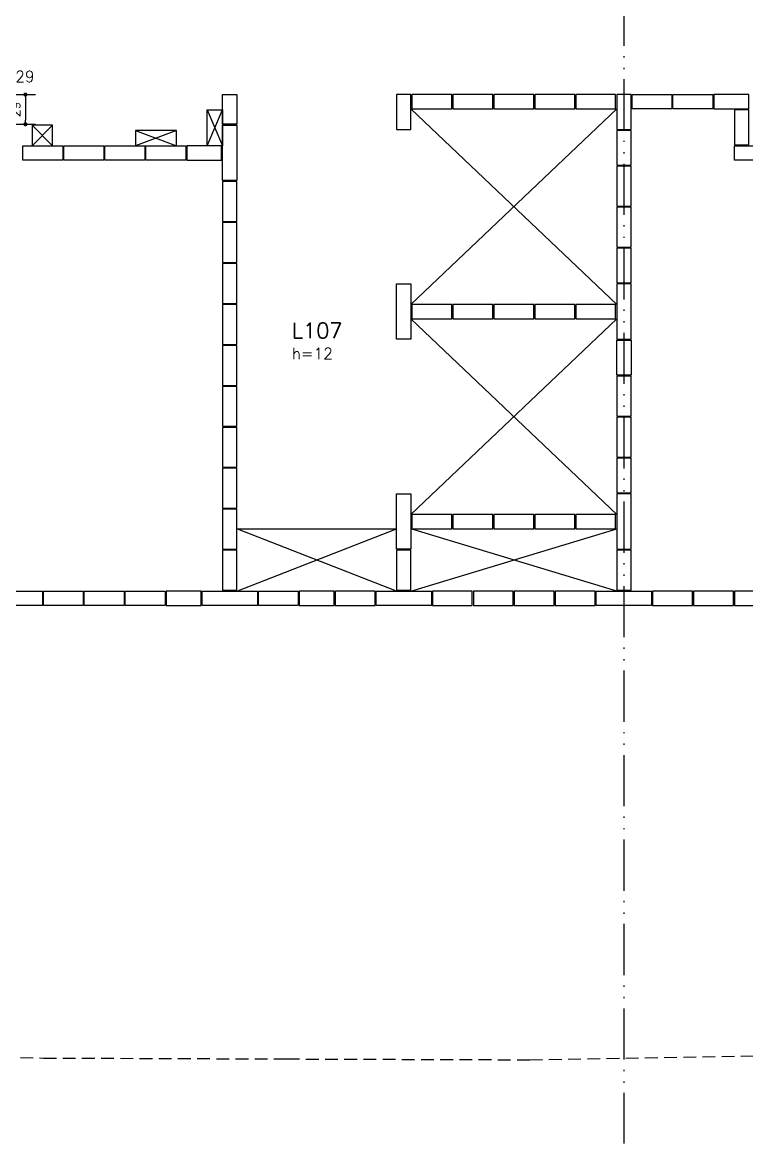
# Model space of a CAD drawing. Extents: x -15987 to 10579, y -10689 to -1189.
# Drawn here: x 7879 to 8586, y -10689 to -9594 of the extents above; entities that cross this region are included whole.
import ezdxf

# ---------------------------------------------------------------- set-up
doc = ezdxf.new("R2010")
doc.units = 0
doc.header["$LTSCALE"] = 25
doc.linetypes.add('DASHED2', pattern=[0.375, 0.25, -0.125])
doc.linetypes.add('ESTILO_TQS_0004', pattern=[3.3, 2, -0.4, 0.05, -0.4, 0.05, -0.4])
for name, color, linetype in [('COTA', 1, 'Continuous'), ('EIXOS', 1, 'ESTILO_TQS_0004'), ('L-D', 2, 'Continuous'), ('L-N', 4, 'Continuous'), ('Linha_fina', 1, 'Continuous'), ('P-D', 2, 'Continuous'), ('Pena_1', 1, 'Continuous'), ('PROJ', 252, 'Continuous'), ('TERRENO', 1, 'DASHED2'), ('VIGA', 3, 'Continuous')]:
    doc.layers.add(name, color=color, linetype=linetype)
doc.styles.add('COTA', font='romans.shx')
doc.styles.get("Standard").update_dxf_attribs({"font": 'romans.shx'})
doc.dimstyles.new('forma', dxfattribs={"dimscale": 5, "dimtxt": 1.8, "dimasz": 0.8, "dimexe": 2, "dimexo": 1, "dimgap": 1, "dimtad": 1, "dimdec": 1, "dimzin": 9, "dimtxsty": 'COTA', "dimblk1": 'DOT', "dimblk2": 'DOT', "dimsah": 1, "dimcen": 0, "dimdle": 1, "dimclrd": 256, "dimclre": 256, "dimclrt": 2, "dimadec": 0, "dimazin": 0, "dimtfac": 1, "dimtdec": 0, "dimtmove": 0, "dimatfit": 3, "dimfxl": 1, "dimtolj": 1, "dimtzin": 0, "dimarcsym": 0})

# ---------------------------------------------------------------- blocks, each defined once
blk = doc.blocks.new('A$Ce3014c6f')
at = {"layer": 'PROJ'}
for points in [[(-1615.9, -1073), (-1615.9, -1044), (-1601.9, -1044), (-1601.9, -1073), (-1615.9, -1073)], [(-1445.9, -1044), (-1445.9, -1078), (-1431.9, -1078), (-1431.9, -1044), (-1445.9, -1044)], [(-1391.9, -1044), (-1430.9, -1044), (-1430.9, -1058), (-1391.9, -1058), (-1391.9, -1044)], [(-1351.9, -1044), (-1390.9, -1044), (-1390.9, -1058), (-1351.9, -1058), (-1351.9, -1044)], [(-1311.9, -1044), (-1350.9, -1044), (-1350.9, -1058), (-1311.9, -1058), (-1311.9, -1044)], [(-1271.9, -1044), (-1310.9, -1044), (-1310.9, -1058), (-1271.9, -1058), (-1271.9, -1044)], [(-1231.9, -1044), (-1270.9, -1044), (-1270.9, -1058), (-1231.9, -1058), (-1231.9, -1044)], [(-1230.9, -1044), (-1230.9, -1078), (-1216.9, -1078), (-1216.9, -1044), (-1230.9, -1044)], [(-1215.9, -1044), (-1176.9, -1044), (-1176.9, -1058), (-1215.9, -1058), (-1215.9, -1044)], [(-1175.9, -1044), (-1136.9, -1044), (-1136.9, -1058), (-1175.9, -1058), (-1175.9, -1044)], [(-1101.9, -1044), (-1135.9, -1044), (-1135.9, -1058), (-1101.9, -1058), (-1101.9, -1044)], [(-1115.9, -1059), (-1115.9, -1093), (-1101.9, -1093), (-1101.9, -1059), (-1115.9, -1059)], [(-1615.9, -1128), (-1615.9, -1074), (-1601.9, -1074), (-1601.9, -1128), (-1615.9, -1128)], [(-1230.9, -1079), (-1230.9, -1113), (-1216.9, -1113), (-1216.9, -1079), (-1230.9, -1079)], [(-1771.9, -1108), (-1810.9, -1108), (-1810.9, -1094), (-1771.9, -1094), (-1771.9, -1108)], [(-1731.9, -1108), (-1770.9, -1108), (-1770.9, -1094), (-1731.9, -1094), (-1731.9, -1108)], [(-1691.9, -1108), (-1730.9, -1108), (-1730.9, -1094), (-1691.9, -1094), (-1691.9, -1108)], [(-1651.9, -1108), (-1690.9, -1108), (-1690.9, -1094), (-1651.9, -1094), (-1651.9, -1108)], [(-1650.9, -1108), (-1616.9, -1108), (-1616.9, -1094), (-1650.9, -1094), (-1650.9, -1108)], [(-1115.9, -1094), (-1081.9, -1094), (-1081.9, -1108), (-1115.9, -1108), (-1115.9, -1094)], [(-1230.9, -1114), (-1230.9, -1153), (-1216.9, -1153), (-1216.9, -1114), (-1230.9, -1114)], [(-1615.9, -1129), (-1615.9, -1168), (-1601.9, -1168), (-1601.9, -1129), (-1615.9, -1129)], [(-1230.9, -1154), (-1230.9, -1193), (-1216.9, -1193), (-1216.9, -1154), (-1230.9, -1154)], [(-1615.9, -1169), (-1615.9, -1208), (-1601.9, -1208), (-1601.9, -1169), (-1615.9, -1169)], [(-1230.9, -1194), (-1230.9, -1228), (-1216.9, -1228), (-1216.9, -1194), (-1230.9, -1194)], [(-1615.9, -1209), (-1615.9, -1248), (-1601.9, -1248), (-1601.9, -1209), (-1615.9, -1209)], [(-1431.9, -1229), (-1431.9, -1283), (-1445.9, -1283), (-1445.9, -1229), (-1431.9, -1229)], [(-1230.9, -1229), (-1230.9, -1283), (-1216.9, -1283), (-1216.9, -1229), (-1230.9, -1229)], [(-1615.9, -1249), (-1615.9, -1288), (-1601.9, -1288), (-1601.9, -1249), (-1615.9, -1249)], [(-1391.9, -1249), (-1430.9, -1249), (-1430.9, -1263), (-1391.9, -1263), (-1391.9, -1249)], [(-1351.9, -1249), (-1390.9, -1249), (-1390.9, -1263), (-1351.9, -1263), (-1351.9, -1249)], [(-1311.9, -1249), (-1350.9, -1249), (-1350.9, -1263), (-1311.9, -1263), (-1311.9, -1249)], [(-1271.9, -1249), (-1310.9, -1249), (-1310.9, -1263), (-1271.9, -1263), (-1271.9, -1249)], [(-1231.9, -1249), (-1270.9, -1249), (-1270.9, -1263), (-1231.9, -1263), (-1231.9, -1249)], [(-1615.9, -1289), (-1615.9, -1328), (-1601.9, -1328), (-1601.9, -1289), (-1615.9, -1289)], [(-1230.9, -1318), (-1230.9, -1284), (-1216.9, -1284), (-1216.9, -1318), (-1230.9, -1318)], [(-1230.9, -1319), (-1230.9, -1358), (-1216.9, -1358), (-1216.9, -1319), (-1230.9, -1319)], [(-1615.9, -1329), (-1615.9, -1368), (-1601.9, -1368), (-1601.9, -1329), (-1615.9, -1329)], [(-1230.9, -1359), (-1230.9, -1398), (-1216.9, -1398), (-1216.9, -1359), (-1230.9, -1359)], [(-1615.9, -1369), (-1615.9, -1408), (-1601.9, -1408), (-1601.9, -1369), (-1615.9, -1369)], [(-1230.9, -1399), (-1230.9, -1433), (-1216.9, -1433), (-1216.9, -1399), (-1230.9, -1399)], [(-1615.9, -1409), (-1615.9, -1448), (-1601.9, -1448), (-1601.9, -1409), (-1615.9, -1409)], [(-1431.9, -1434), (-1431.9, -1488), (-1445.9, -1488), (-1445.9, -1434), (-1431.9, -1434)], [(-1230.9, -1434), (-1230.9, -1488), (-1216.9, -1488), (-1216.9, -1434), (-1230.9, -1434)], [(-1615.9, -1449), (-1615.9, -1488), (-1601.9, -1488), (-1601.9, -1449), (-1615.9, -1449)], [(-1391.9, -1454), (-1430.9, -1454), (-1430.9, -1468), (-1391.9, -1468), (-1391.9, -1454)], [(-1351.9, -1454), (-1390.9, -1454), (-1390.9, -1468), (-1351.9, -1468), (-1351.9, -1454)], [(-1311.9, -1454), (-1350.9, -1454), (-1350.9, -1468), (-1311.9, -1468), (-1311.9, -1454)], [(-1271.9, -1454), (-1310.9, -1454), (-1310.9, -1468), (-1271.9, -1468), (-1271.9, -1454)], [(-1231.9, -1454), (-1270.9, -1454), (-1270.9, -1468), (-1231.9, -1468), (-1231.9, -1454)], [(-1615.9, -1489), (-1615.9, -1528), (-1601.9, -1528), (-1601.9, -1489), (-1615.9, -1489)], [(-1445.9, -1489), (-1445.9, -1528), (-1431.9, -1528), (-1431.9, -1489), (-1445.9, -1489)], [(-1230.9, -1489), (-1230.9, -1528), (-1216.9, -1528), (-1216.9, -1489), (-1230.9, -1489)], [(-1825.9, -1529), (-1791.9, -1529), (-1791.9, -1543), (-1825.9, -1543), (-1825.9, -1529)], [(-1790.9, -1529), (-1751.9, -1529), (-1751.9, -1543), (-1790.9, -1543), (-1790.9, -1529)], [(-1750.9, -1529), (-1711.9, -1529), (-1711.9, -1543), (-1750.9, -1543), (-1750.9, -1529)], [(-1710.9, -1529), (-1671.9, -1529), (-1671.9, -1543), (-1710.9, -1543), (-1710.9, -1529)], [(-1636.9, -1529), (-1670.9, -1529), (-1670.9, -1543), (-1636.9, -1543), (-1636.9, -1529)], [(-1581.9, -1543), (-1635.9, -1543), (-1635.9, -1529), (-1581.9, -1529), (-1581.9, -1543)], [(-1580.9, -1529), (-1541.9, -1529), (-1541.9, -1543), (-1580.9, -1543), (-1580.9, -1529)], [(-1506.9, -1529), (-1540.9, -1529), (-1540.9, -1543), (-1506.9, -1543), (-1506.9, -1529)], [(-1466.9, -1529), (-1505.9, -1529), (-1505.9, -1543), (-1466.9, -1543), (-1466.9, -1529)], [(-1411.9, -1543), (-1465.9, -1543), (-1465.9, -1529), (-1411.9, -1529), (-1411.9, -1543)], [(-1371.9, -1529), (-1410.9, -1529), (-1410.9, -1543), (-1371.9, -1543), (-1371.9, -1529)], [(-1331.9, -1529), (-1370.9, -1529), (-1370.9, -1543), (-1331.9, -1543), (-1331.9, -1529)], [(-1291.9, -1529), (-1330.9, -1529), (-1330.9, -1543), (-1291.9, -1543), (-1291.9, -1529)], [(-1251.9, -1529), (-1290.9, -1529), (-1290.9, -1543), (-1251.9, -1543), (-1251.9, -1529)], [(-1196.9, -1543), (-1250.9, -1543), (-1250.9, -1529), (-1196.9, -1529), (-1196.9, -1543)], [(-1156.9, -1529), (-1195.9, -1529), (-1195.9, -1543), (-1156.9, -1543), (-1156.9, -1529)], [(-1116.9, -1529), (-1155.9, -1529), (-1155.9, -1543), (-1116.9, -1543), (-1116.9, -1529)], [(-1076.9, -1529), (-1115.9, -1529), (-1115.9, -1543), (-1076.9, -1543), (-1076.9, -1529)]]:
    blk.add_lwpolyline(points, dxfattribs=at)
blk = doc.blocks.new('_Dot')
at = {"color": 0, "linetype": 'ByBlock', "lineweight": -2}
blk.add_line((-0.5, 0), (-1, 0), dxfattribs=at)
at = {"color": 0, "linetype": 'ByBlock', "const_width": 0.5}
blk.add_lwpolyline([(-0.25, 0, 1), (0.25, 0, 1)], format="xyb", close=True, dxfattribs=at)
blk = doc.blocks.new('*D87')
at = {"layer": 'COTA', "lineweight": -2, "transparency": 16777216}
for p, q in [((7854.5, -9664.6), (7891.9, -9664.6)), ((7881.9, -9668.6), (7881.9, -9689.6)), ((7854.5, -9693.6), (7891.9, -9693.6))]:
    blk.add_line(p, q, dxfattribs=at)
at = {"layer": 'Defpoints', "color": 0, "transparency": 16777216}
for p in [(7849.5, -9664.6), (7849.5, -9693.6), (7881.9, -9693.6)]:
    blk.add_point(p, dxfattribs=at)
at = {"layer": 'COTA', "lineweight": -2, "transparency": 16777216, "xscale": 4, "yscale": 4, "zscale": 4}
for p, rotation in [((7881.9, -9664.6), 90), ((7881.9, -9693.6), 270)]:
    blk.add_blockref('_Dot', p, dxfattribs=dict(at, rotation=rotation))
at = {"layer": 'COTA', "color": 2, "transparency": 16777216, "insert": (7872.4, -9679.1), "char_height": 9, "attachment_point": 5, "rotation": 90, "style": 'COTA'}
blk.add_mtext('\\A1;29 ', dxfattribs=at)

msp = doc.modelspace()

# ---------------------------------------------------------------- linework, layer by layer
at = {"layer": 'EIXOS'}
msp.add_line((8466.52, -8494.67), (8466.52, -10689.12), dxfattribs=at)
at = {"layer": 'Linha_fina'}
for points in [[(8258.52, -9869.6), (8459.52, -9678.6)], [(8459.52, -9869.6), (8258.52, -9678.6)], [(8258.52, -10074.6), (8459.52, -9883.6)], [(8459.52, -10074.6), (8258.52, -9883.6)], [(8088.52, -10149.6), (8244.52, -10088.58)], [(8244.52, -10149.6), (8088.52, -10088.58)], [(8258.52, -10149.6), (8459.52, -10088.6)], [(8459.52, -10149.6), (8258.52, -10088.6)]]:
    msp.add_lwpolyline(points, dxfattribs=at)
at = {"layer": 'Pena_1'}
for points in [[(8059.52, -9714.6), (8059.52, -9679.6), (8074.52, -9679.6), (8074.52, -9714.6), (8059.52, -9714.6)], [(8059.52, -9714.6), (8074.52, -9679.6)], [(8059.52, -9679.6), (8074.52, -9714.6)], [(7888.47, -9694.6), (7888.47, -9714.6), (7908.47, -9714.6), (7908.47, -9694.6), (7888.47, -9694.6)], [(7888.47, -9694.6), (7908.47, -9714.6)], [(7908.47, -9694.6), (7888.47, -9714.6)], [(7989.47, -9699.6), (7989.47, -9714.6), (8029.47, -9714.6), (8029.47, -9699.6), (7989.47, -9699.6)], [(7989.47, -9699.6), (8029.47, -9714.6)], [(8029.47, -9699.6), (7989.47, -9714.6)]]:
    msp.add_lwpolyline(points, dxfattribs=at)
at = {"layer": 'TERRENO', "linetype": 'DASHED2', "ltscale": 2}
msp.add_lwpolyline([(9025.53, -8576), (8359.47, -8578.84), (7610.11, -8581.94), (6927.42, -8584.99), (5669.14, -8594.35), (5498.88, -9591.06), (5414.85, -10102.45), (5328.14, -10538.06), (5319.52, -10588.6), (6247, -10593.14), (6553.8, -10594.59), (6798.65, -10597.01), (7370.85, -10596.96), (7899.7, -10605.56), (8137.16, -10606.46), (8374.62, -10607.28), (8842.89, -10599.37)], dxfattribs=at)
at = {"layer": 'VIGA'}
msp.add_lwpolyline([(8088.52, -10088.58), (8244.52, -10088.58)], dxfattribs=at)

# ---------------------------------------------------------------- block references
msp.add_blockref('A$Ce3014c6f', (9690.38, -8620.61))

# ---------------------------------------------------------------- texts
at = {"layer": 'L-D'}
msp.add_text('h=12', height=11, dxfattribs=at).set_placement((8142.15, -9923.02))
at = {"layer": 'L-N'}
msp.add_text('L107', height=15, dxfattribs=at).set_placement((8142.15, -9902.62))
at = {"layer": 'P-D', "linetype": 'Continuous'}
msp.add_text('25x29', height=11, dxfattribs=at).set_placement((7845.13, -9652.47))

# ---------------------------------------------------------------- dimensions: what is measured, and where the dimension line sits
at = {"layer": 'COTA'}
dim = msp.add_linear_dim(base=(7881.93, -9693.6), p1=(7849.52, -9664.6), p2=(7849.52, -9693.6), angle=90, dimstyle='forma', override={"dimpost": ' '}, dxfattribs=at)
dim.commit()
dim.dimension.update_dxf_attribs({"geometry": '*D87', "text_midpoint": (7872.43, -9679.1)})

doc.saveas('drawing.dxf')
